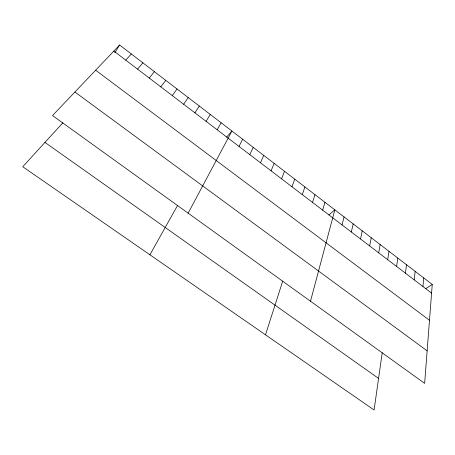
<?xml version="1.0" encoding="UTF-8"?>
<svg xmlns="http://www.w3.org/2000/svg" width="455" height="455" viewBox="0 0 455 455"><rect width="100%" height="100%" fill="white"/><g stroke="black" fill="none" stroke-linecap="round" stroke-linejoin="round"><path stroke-width="0.68" d="M432.25 284.449L424.64 383.355L52.518 115.57L119.602 45.011L432.25 284.449L425.732 288.686M422.94 286.536L423.73 277.925M414.232 279.905L415.148 271.351M405.456 273.216L406.497 264.725M396.612 266.482L397.778 258.053M382.223 352.733L374.084 409.989L22.75 166.729L62.926 122.725M387.7 259.691L388.997 251.325M378.714 252.849L380.147 244.545M369.665 245.95L371.229 237.715M360.536 239L362.237 230.833M351.34 231.999L353.182 223.894M342.075 224.935L344.054 216.904M310.498 301.21L334.852 209.857L328.92 214.936M322.675 210.159L324.95 202.276M312.528 202.429L314.962 194.626M265.504 334.806L282.709 281.122M302.302 194.638L304.896 186.914M291.979 186.777L294.738 179.139M281.571 178.849L284.494 171.29M271.072 170.847L274.16 163.379M260.482 162.782L263.741 155.4M249.795 154.643L253.23 147.346M239.017 146.43L242.629 139.23M188.143 213.162L231.931 131.04L226.618 137.143M149.911 254.777L177.558 205.45M217.171 129.789L221.141 122.776M206.098 121.354L210.255 114.438M114.779 52.831L119.602 45.011M194.933 112.846L199.279 106.032M183.661 104.258L188.199 97.546M172.286 95.596L177.023 88.987M160.808 86.854L165.745 80.347M149.229 78.032L154.364 71.634M137.541 69.126L142.881 62.841M125.745 60.14L131.296 53.969M44.954 142.409L378.571 378.406M74.904 92.018L427.143 350.833M95.647 70.206L429.492 320.28M113.841 51.074L431.585 293.122"/></g></svg>
